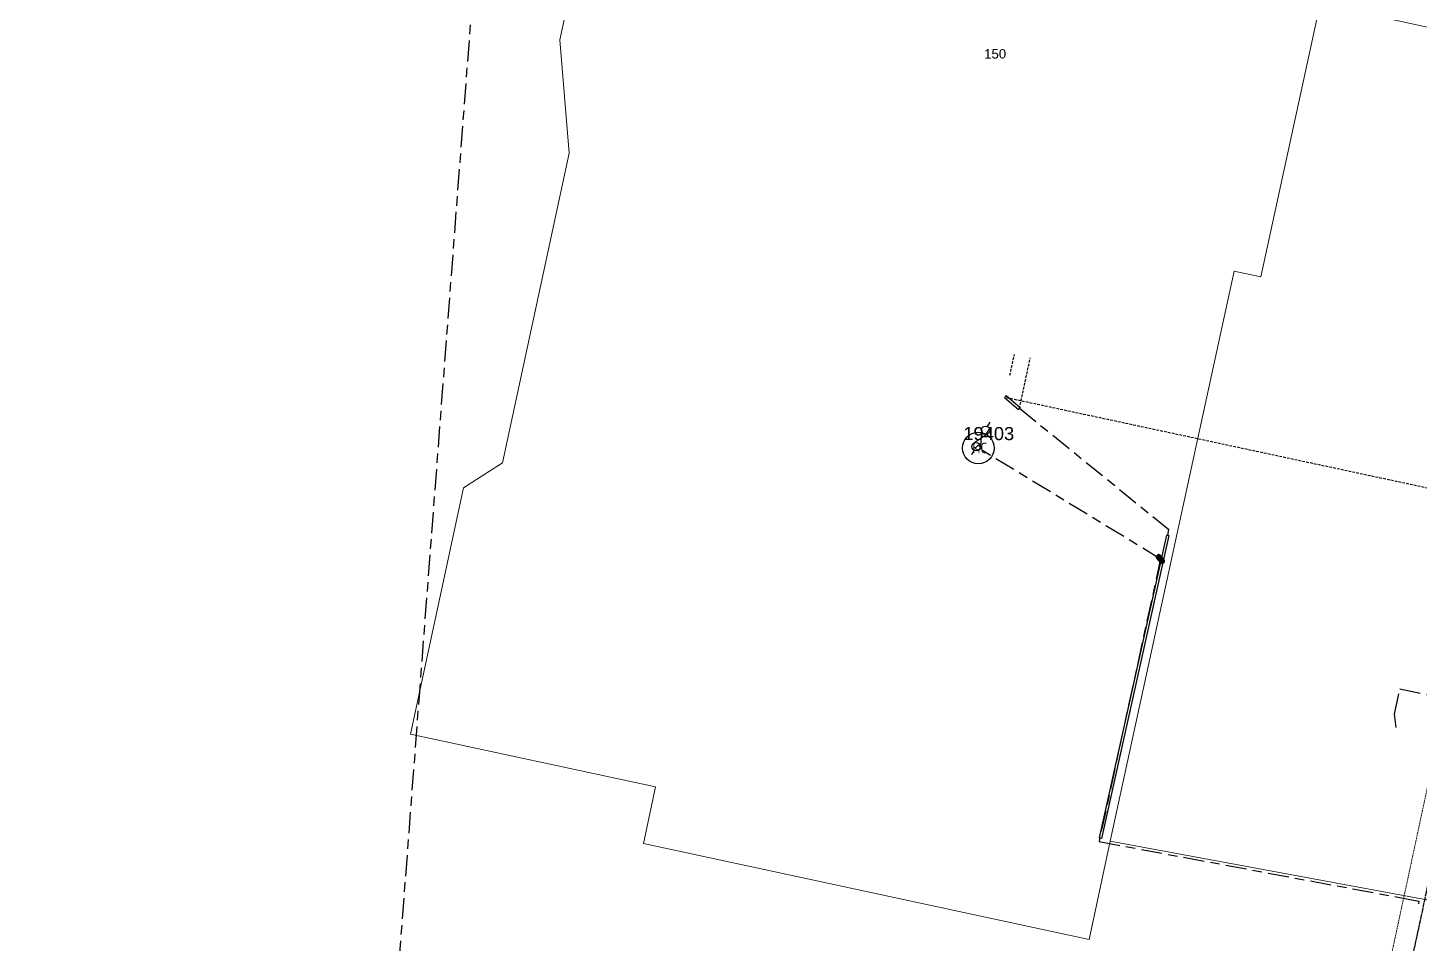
# Model space of a CAD drawing. Header units: metres. Extents: x 309024 to 312074, y 6251331 to 6253790.
# Drawn here: x 310416.4 to 310681.8, y 6252331.3 to 6252505.8 of the extents above; entities that cross this region are included whole.
import ezdxf
from ezdxf.enums import TextEntityAlignment as Align

# ---------------------------------------------------------------- set-up
doc = ezdxf.new("R2010")
doc.units = ezdxf.units.M
for name, pattern in [('Cable Exist OH', [1, 1, 0]), ('Cable Exist UG', [8.2, 4, -1.2, 1.8, -1.2]), ('DASHED', [0.75, 0.5, -0.25]), ('HIDDEN', [0.375, 0.25, -0.125]), ('HIDDEN2', [0.1875, 0.125, -0.0625])]:
    doc.linetypes.add(name, pattern=pattern)
doc.layers.get('0').update_dxf_attribs({"color": 6})
doc.layers.add('Cadastre Land Parcels_SP_EXT', color=9, linetype='Continuous', lineweight=5)
doc.layers.add('Cadastre Other Property_SP_EXT', color=9, linetype='HIDDEN', lineweight=5)
for name, color, linetype in [('Duct_SP_EXT', 7, 'Continuous'), ('Equip_HV_EXT', 7, 'Continuous'), ('Equip_LV_EXT', 7, 'Continuous'), ('Mains_HV_EXT', 7, 'Continuous'), ('Mains_TR_EXT', 7, 'Continuous'), ('SP_HV_EXT', 1, 'Continuous'), ('Sub_SP_EXT', 7, 'Continuous'), ('Trench_SP_EXT', 7, 'Continuous')]:
    doc.layers.add(name, color=color, linetype=linetype)
doc.layers.add('UNKNOWN_FEATURES', color=1, linetype='DASHED', plot=False)
doc.layers.get('0').freeze()
doc.styles.add('iecISOCP', font='isocp.shx')
doc.styles.get("Standard").update_dxf_attribs({"font": 'arial.ttf'})

# ---------------------------------------------------------------- blocks, each defined once
blk = doc.blocks.new('HV_CUSTOMER_EXT')
blk.add_wipeout([(-0.19, 3.01), (-0.56, 2.96), (-0.93, 2.86), (-1.28, 2.72), (-1.61, 2.54), (-1.92, 2.32), (-2.2, 2.06), (-2.44, 1.77), (-2.64, 1.45), (-2.8, 1.11), (-2.92, 0.75), (-2.99, 0.38), (-3.01, 0), (-2.99, -0.38), (-2.92, -0.75), (-2.8, -1.11), (-2.64, -1.45), (-2.44, -1.77), (-2.2, -2.06), (-1.92, -2.32), (-1.61, -2.54), (-1.28, -2.72), (-0.93, -2.86), (-0.56, -2.96), (-0.19, -3.01), (0.19, -3.01), (0.56, -2.96), (0.93, -2.86), (1.28, -2.72), (1.61, -2.54), (1.92, -2.32), (2.2, -2.06), (2.44, -1.77), (2.64, -1.45), (2.8, -1.11), (2.92, -0.75), (2.99, -0.38), (3.01, 0), (2.99, 0.38), (2.92, 0.75), (2.8, 1.11), (2.64, 1.45), (2.44, 1.77), (2.2, 2.06), (1.92, 2.32), (1.61, 2.54), (1.28, 2.72), (0.93, 2.86), (0.56, 2.96), (0.19, 3.01)])
blk.add_circle((0, 0), 3.01)
at = {"insert": (-1.13, 1), "char_height": 2, "width": 2.7042, "attachment_point": 1, "style": 'iecISOCP'}
blk.add_mtext('HC', dxfattribs=at)
for tag, height, flags, p in [('ASSET_NUM', 2.5, 8, (2, 2)), ('STREET_CODE', 0.2, 9, (1.5, 0)), ('CONSTRUCTED_VOLTAGE', 0.2, 9, (1.5, -0.2)), ('OPERATING_VOLTAGE', 0.2, 9, (1.5, -0.6)), ('ORIENTATION', 0.2, 9, (1.5, -0.8)), ('OWNED_BY', 0.2, 9, (1.5, -1)), ('OPERATED_BY', 0.2, 9, (1.5, -1.2)), ('SECONDARY_VOLTAGE', 0.2, 9, (1.5, -1.6)), ('STATE', 0.2, 9, (1.5, -1.8)), ('SUBSTATION_TYPE', 0.2, 9, (1.5, -2.2)), ('NO_PHASES', 0.2, 9, (1.5, -0.4)), ('MAINTAINED_BY', 0.2, 9, (1.5, -1.4)), ('PARENT', 0.2, 9, (1.5, -2)), ('USAGE', 0.2, 9, (1.5, -2.4)), ('LEGEND', 0.2, 9, (1.5, -2.6)), ('STREETNAME', 0.2, 9, (1.5, -3)), ('SUBURB', 0.2, 9, (1.5, -3.2)), ('Z', 0.2, 1, (1.5, -3.6)), ('LOCATION', 0.2, 9, (1.5, -2.8)), ('NOTES', 0.2, 9, (1.5, -3.4))]:
    blk.add_attdef(tag, text='', height=height, dxfattribs=dict(flags=flags)).set_placement(p, align=Align.MIDDLE_LEFT)
blk = doc.blocks.new('CCP_EXT')
at = {"flags": 9}
blk.add_attdef('NOTES', text='', height=0.2, dxfattribs=at).set_placement((0, -2), align=Align.MIDDLE_LEFT)
blk.add_wipeout([(0, 0.57), (0.57, 0), (0, -0.57), (-0.57, 0)])
blk.add_lwpolyline([(-0.57, 0), (0, 0.57), (0.57, 0), (0, -0.57), (-0.57, 0)])
at = {"flags": 1}
blk.add_attdef('Z', (0, 0), '', height=0.2, dxfattribs=at)
at = {"flags": 9}
for tag, p in [('CCP_TYPE', (0, 0)), ('CONSTRUCTED_VOLTAGE', (0, -0.2)), ('OPERATING_VOLTAGE', (0, -0.6)), ('ORIENTATION', (0, -0.8)), ('OWNED_BY', (0, -1)), ('STATE', (0, -1.8)), ('NO_PHASES', (0, -0.4)), ('USAGE', (0, -1.2)), ('LEGEND', (0, -1.4)), ('LIFE_SUPPORT', (0, -1.6))]:
    blk.add_attdef(tag, text='', height=0.2, dxfattribs=at).set_placement(p, align=Align.MIDDLE_LEFT)
blk = doc.blocks.new('HV_STJ_EXT')
h = blk.add_hatch(color=256)
edge = h.paths.add_edge_path()
edge.add_ellipse((-0.59, 0.13), major_axis=(0.226, 0.226), ratio=1, start_angle=45, end_angle=135)
edge.add_line((-0.91, 0.13), (-0.91, -0.13))
edge.add_ellipse((-0.59, -0.13), major_axis=(0.226, 0.226), ratio=1, start_angle=135, end_angle=225)
edge.add_line((-0.59, -0.45), (0.59, -0.45))
edge.add_ellipse((0.59, -0.13), major_axis=(-0.226, 0.226), ratio=1, start_angle=135, end_angle=225)
edge.add_line((0.91, -0.13), (0.91, 0.13))
edge.add_ellipse((0.59, 0.13), major_axis=(-0.226, 0.226), ratio=1, start_angle=225, end_angle=315)
edge.add_line((0.59, 0.45), (-0.59, 0.45))
blk.add_lwpolyline([(-0.91, 0.13), (-0.91, -0.13, 0.414214), (-0.59, -0.45), (0.59, -0.45, 0.414214), (0.91, -0.13), (0.91, 0.13, 0.414214), (0.59, 0.45), (-0.59, 0.45, 0.414214)], format="xyb", close=True)
for tag, flags, p in [('ORIENTATION', 9, (1.5, 0)), ('Z', 1, (1.5, -0.8)), ('USAGE', 9, (1.5, -0.2)), ('LEGEND', 9, (1.5, -0.4)), ('NOTES', 9, (1.5, -0.6))]:
    blk.add_attdef(tag, text='', height=0.2, dxfattribs=dict(flags=flags)).set_placement(p, align=Align.MIDDLE_LEFT)
blk = doc.blocks.new('LV_UG_DFUSE_CLOSED_EXT')
for points in [[(1, 0), (0, 0)], [(5.04, 0.73), (2.16, -0.72)], [(5.05, -0.71), (2.16, 0.72)], [(6.2, 0.01), (7.2, 0.01)]]:
    blk.add_lwpolyline(points)
for centre in [(1.8, 0), (5.4, 0.01)]:
    blk.add_circle(centre, 0.8)
at = {"flags": 9}
for tag, p in [('ACTUAL_STATUS', (0, 0)), ('CONSTRUCTED_VOLTAGE', (0, -0.2)), ('OPERATING_VOLTAGE', (0, -0.6)), ('ORIENTATION', (0, -0.8)), ('STATE', (0, -1)), ('SWITCH_TYPE', (0, -1.2)), ('NO_PHASES', (0, -0.4)), ('USAGE', (0, -1.4)), ('NOTES', (0, -1.6))]:
    blk.add_attdef(tag, text='', height=0.2, dxfattribs=at).set_placement(p, align=Align.MIDDLE_LEFT)
at = {"flags": 1}
blk.add_attdef('Z', (0, 0), '', height=0.2, dxfattribs=at)

msp = doc.modelspace()

# ---------------------------------------------------------------- linework, layer by layer
at = {"layer": 'Cadastre Land Parcels_SP_EXT', "linetype": 'Continuous'}
msp.add_lwpolyline([(310745.92, 6252550.25), (310760.66, 6252617.94), (310770.4, 6252662.7), (310750.13, 6252665.41), (310689.11, 6252673.57), (310681.02, 6252636.38), (310669.13, 6252581.76), (310700.23, 6252574.99), (310697.41, 6252562.05), (310685.11, 6252505.55), (310662.93, 6252510.38), (310651.6, 6252458.32), (310646.53, 6252459.43), (310622.86, 6252350.7), (310699.39, 6252336.55), (310745.92, 6252550.25)], close=True, dxfattribs=at)
at = {"layer": 'Cadastre Other Property_SP_EXT', "linetype": 'HIDDEN2'}
msp.add_lwpolyline([(310664, 6252270.78), (310668.65, 6252269.87), (310673.39, 6252268.83), (310678.66, 6252267.56), (310683.68, 6252266.21), (310724.72, 6252449.83), (310728.23, 6252462.81), (310736.32, 6252503.27), (310746.45, 6252552.72), (310725.47, 6252556.8), (310664, 6252270.78)], close=True, dxfattribs=at)
at = {"layer": 'Duct_SP_EXT'}
for p, q in [((310602.7, 6252435.3), (310602.86, 6252435.49)), ((310602.7, 6252435.3), (310605.39, 6252433.05)), ((310603.01, 6252435.67), (310602.86, 6252435.49)), ((310603.01, 6252435.67), (310605.7, 6252433.41)), ((310605.39, 6252433.05), (310605.54, 6252433.23)), ((310605.7, 6252433.41), (310605.54, 6252433.23)), ((310633.6, 6252409.08), (310620.74, 6252351.34)), ((310634.07, 6252408.98), (310621.21, 6252351.24)), ((310633.6, 6252409.08), (310633.83, 6252409.03)), ((310634.07, 6252408.98), (310633.83, 6252409.03)), ((310620.74, 6252351.34), (310620.97, 6252351.29)), ((310621.21, 6252351.24), (310620.97, 6252351.29))]:
    msp.add_line(p, q, dxfattribs=at)
at = {"layer": 'Mains_HV_EXT', "linetype": 'Cable Exist UG'}
for points in [[(310484.11, 6252286.82), (310501.4, 6252513.83)], [(310677.4, 6252372.38), (310677.07, 6252374.92), (310677.07, 6252374.92), (310678.11, 6252379.77), (310683.74, 6252378.56), (310687.94, 6252377.64), (310687.94, 6252377.64), (310688.28, 6252379.26), (310690.09, 6252388.06), (310692.8, 6252390.63), (310692.8, 6252390.63), (310702.99, 6252438.29), (310704.6, 6252445.91), (310705.95, 6252447.32)], [(310632.45, 6252404.59), (310620.74, 6252350.63), (310679.71, 6252339.66), (310681.76, 6252339.28), (310681.65, 6252338.78)]]:
    msp.add_lwpolyline(points, dxfattribs=at)
at = {"layer": 'Mains_TR_EXT', "linetype": 'Cable Exist OH'}
msp.add_lwpolyline([(310724.17, 6252531.77), (310705.92, 6252447.24), (310693.3, 6252388.24), (310683.88, 6252344.4), (310672.87, 6252293.08)], dxfattribs=at)
at = {"layer": 'Trench_SP_EXT', "linetype": 'Cable Exist UG'}
msp.add_lwpolyline([(310633.83, 6252409.03), (310634.03, 6252410.13)], dxfattribs=at)
at = {"layer": 'UNKNOWN_FEATURES'}
for points in [[(310603.73, 6252439.55), (310604.59, 6252443.54)], [(310605.54, 6252433.19), (310607.62, 6252442.89)]]:
    msp.add_lwpolyline(points, dxfattribs=at)

# ---------------------------------------------------------------- block references
at = {"layer": 'Equip_HV_EXT', "rotation": 311.175225407245}
msp.add_blockref('HV_STJ_EXT', (310632.43, 6252404.51), dxfattribs=at)
at = {"layer": 'Sub_SP_EXT'}
ref = msp.add_blockref('HV_CUSTOMER_EXT', (310597.69, 6252425.68), dxfattribs=at)
ref.add_attrib('ASSET_NUM', '19403', dxfattribs={"layer": '0', "height": 2.5}).set_placement((310599.69, 6252426.43), align=Align.BOTTOM_CENTER)

# ---------------------------------------------------------------- texts
at = {"layer": 'Cadastre Land Parcels_SP_EXT'}
msp.add_text('150', height=1.8, dxfattribs=at).set_placement((310598.82, 6252499.95))

# ---------------------------------------------------------------- next in the draw order: linework, layer by layer
at = {"layer": 'Cadastre Land Parcels_SP_EXT', "linetype": 'Continuous'}
msp.add_lwpolyline([(310683.67, 6252266.21), (310699.39, 6252336.55), (310622.86, 6252350.7), (310618.82, 6252331.95), (310533.8, 6252350.27), (310533.8, 6252350.27), (310536.12, 6252361.04), (310489.36, 6252371.12), (310499.47, 6252418.06), (310506.92, 6252422.87), (310519.64, 6252481.91), (310517.89, 6252503.51), (310537.11, 6252592.71), (310551.91, 6252661.36), (310558.31, 6252691.06), (310438.61, 6252707.31), (310429.15, 6252708.54), (310424.03, 6252686.15), (310408.33, 6252617.44)], dxfattribs=at)
msp.add_lwpolyline([(310697.41, 6252562.05), (310700.23, 6252574.99), (310669.13, 6252581.76), (310681.02, 6252636.38), (310689.11, 6252673.57), (310558.31, 6252691.06), (310551.91, 6252661.36), (310537.11, 6252592.71), (310517.89, 6252503.5), (310519.64, 6252481.91), (310506.92, 6252422.87), (310499.47, 6252418.06), (310489.36, 6252371.12), (310536.12, 6252361.04), (310533.8, 6252350.27), (310618.82, 6252331.95), (310622.86, 6252350.7), (310646.53, 6252459.43), (310651.6, 6252458.32), (310662.93, 6252510.38), (310685.11, 6252505.55), (310697.41, 6252562.05)], close=True, dxfattribs=at)
at = {"layer": 'Trench_SP_EXT', "linetype": 'Cable Exist UG'}
msp.add_lwpolyline([(310605.56, 6252433.28), (310634.03, 6252410.13)], dxfattribs=at)
at = {"layer": 'UNKNOWN_FEATURES'}
msp.add_lwpolyline([(310603.07, 6252435.31), (310693.72, 6252415.87)], dxfattribs=at)

# ---------------------------------------------------------------- next in the draw order: block references
at = {"layer": 'SP_HV_EXT'}
msp.add_blockref('CCP_EXT', (310597.69, 6252425.68), dxfattribs=at)

# ---------------------------------------------------------------- next in the draw order: linework, layer by layer
at = {"layer": 'Mains_HV_EXT', "linetype": 'Cable Exist UG'}
msp.add_lwpolyline([(310632.48, 6252404.51), (310597.69, 6252425.68)], dxfattribs=at)

# ---------------------------------------------------------------- next in the draw order: block references
at = {"layer": 'Equip_LV_EXT', "rotation": 60.00000000000014}
msp.add_blockref('LV_UG_DFUSE_CLOSED_EXT', (310596.39, 6252424.38), dxfattribs=at)

doc.saveas('drawing.dxf')
